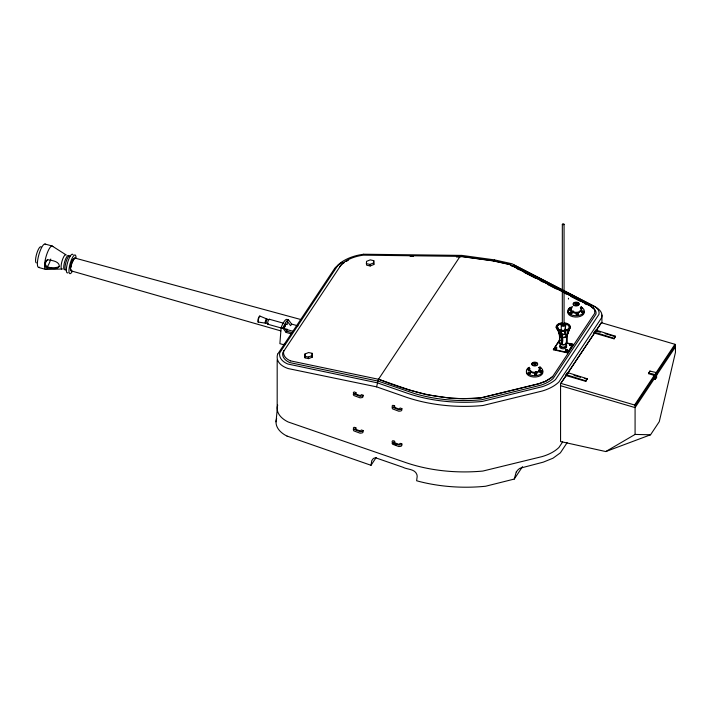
<?xml version="1.0" encoding="UTF-8"?>
<svg xmlns="http://www.w3.org/2000/svg" width="711" height="711" viewBox="0 0 711 711"><rect width="100%" height="100%" fill="white"/><g stroke="black" fill="none" stroke-linecap="round" stroke-linejoin="round"><path stroke-width="1.07" d="M355.864 394.107L355.918 392.57L354.114 391.894L353.305 392.676L353.856 393.974L360.13 396.311L362.308 396.036L363.125 395.254L361.392 394.605L360.281 395.671L354.807 393.636L355.918 392.57M355.864 429.453L355.918 427.906L354.114 427.24L353.305 428.022L353.856 429.311L360.13 431.648L362.308 431.381L363.125 430.59L361.392 429.951L360.281 431.017L354.807 428.973L355.918 427.906M363.125 395.254L363.072 396.791L362.255 397.573L360.077 397.849L353.802 395.512L353.251 394.223M363.125 430.59L363.072 432.137L362.255 432.919L360.077 433.195L353.802 430.857L353.251 429.56M394.623 407.483L394.676 405.945L392.872 405.27L392.063 406.061L392.614 407.35L398.889 409.687L401.075 409.412L401.884 408.629L400.151 407.981L399.04 409.056L393.565 407.012L394.676 405.945M394.623 442.829L394.676 441.291L392.872 440.616L392.063 441.398L392.614 442.695L398.889 445.033L401.075 444.757L401.884 443.975L400.151 443.326L399.04 444.393L393.565 442.358L394.676 441.291M401.884 408.629L401.831 410.176L401.013 410.958L398.835 411.234L392.561 408.896L392.01 407.599M401.884 443.975L401.831 445.513L401.013 446.304L398.835 446.57L392.561 444.233L392.01 442.944M304.779 356.282L304.93 354.016L308.618 352.54L312.156 353.323L312.262 357.162L308.565 358.637L305.028 357.855L304.779 356.282L308.316 357.073L312.005 355.589L312.156 353.323M305.028 357.855L304.93 354.016M366.387 263.621L366.538 261.355L370.235 259.87L373.773 260.661L373.87 264.492L370.182 265.976L366.645 265.185L366.387 263.621L369.924 264.403L373.622 262.928L373.773 260.661M648.521 373.195C653.907 373.391 661.879 378.012 648.485 373.648L649.925 371.08L656.68 372.671L656.84 373.568L655.249 375.639L656.795 373.551M649.925 371.08L648.485 373.648M298.025 325.878L291.652 324.092L288.47 319.852L286.657 319.346A14.407 3.653 -74.4 0 0 281.121 327.673L279.885 343.662L283.12 344.568L285.084 343.857M286.595 332.09L286.844 328.891M287.173 324.625L287.422 321.434L288.47 319.852A14.407 3.653 -74.4 0 0 282.934 328.18L286.106 332.428L291.421 333.912M565.698 375.461L566.178 374.697L585.837 380.892L587.242 378.767L567.476 372.555L565.672 375.452L585.793 381.336L587.242 378.767M585.793 381.336L585.837 380.892M593.943 332.926L594.449 332.17L614.108 338.374L615.513 336.25L595.747 330.037L593.943 332.926L614.064 338.818L615.513 336.25M614.064 338.818L614.108 338.374M276.019 421.827L277.326 408.47M258.449 319.621L258.457 320.412M290.55 360.877L378.492 379.274L409.509 389.984L426.449 394.685L450.641 398.178L463.092 398.684L481.027 397.938L539.062 383.771L544.448 381.656L539.062 383.611L481.027 397.787C445.824 401.644 410.86 392.276 378.492 379.123L376.599 386.855L406.043 397.138A114.56 66.141 0 0 0 482.867 405.519L542.058 391.068A40.838 23.579 0 0 0 558.979 381.887L601.453 318.004A19.739 11.394 0 0 0 595.676 307.161L563.388 290.515M564.898 325.78L565.129 323.585M564.881 331.646L565.823 323.736L564.898 332.544M562.33 224.312L563.139 223.787L564.063 224.249L564.063 325.114L563.254 325.647L562.33 325.176L562.33 224.312L563.254 224.783L564.063 224.249M562.33 325.176L562.721 324.723M287.084 436.083L371.018 465.287L371.782 460.604L373.302 458.595A4.986 4.248 68.6 0 1 376.181 457.991L402.853 467.225C407.35 469.687 414.78 468.771 416.824 474.441A6.177 5.528 65.1 0 1 417.153 476.637L416.628 480.752L419.188 481.463A115.084 66.443 0 0 0 485.613 486.244L514.257 479.063L522.505 466.656M514.257 479.063L516.23 472.024M285.031 326.616L285.458 325.469M283.867 350.505L283.636 351.394A23.952 12.665 -9.2 0 0 290.568 360.868M566.383 336.525L569.093 328.784L569.707 328.455L566.729 336.596L566.729 342.187L566.383 336.525L569.36 328.384M566.729 336.596L569.707 328.455M527.606 368.778L528.762 368.12L529.419 368.511L529.162 369.951L528.255 370.084L527.606 368.778L528.255 369.169L529.419 368.511M527.606 369.693L527.855 368.254M528.691 372.555L528.94 372.04L530.504 372.288L530.255 373.728L528.691 373.471L528.691 372.555L529.348 372.946L530.504 372.288M528.691 373.471L528.94 372.04M534.903 373.906L535.152 373.382L536.716 373.639L536.458 375.07L534.903 374.821L534.903 373.906L536.458 374.155L536.716 373.639M534.903 374.821L535.152 373.382M569.022 308.778L569.28 308.254L570.844 308.512L570.586 309.952L569.68 310.085L569.022 308.778L570.586 309.027M540.502 367.942L540.102 367.036L539.187 367.169L538.938 367.694L540.502 367.942L540.502 368.867L539.596 369L539.596 368.076M569.022 309.694L569.28 308.254M540.502 368.867L540.751 367.427M540.022 371.471L540.28 370.946L541.835 371.204L541.586 372.644L540.022 372.386L540.022 371.471L541.586 371.72L541.835 371.204M540.022 372.386L540.28 370.946M570.586 309.952L570.844 309.427M570.106 312.556L570.364 312.031L571.928 312.289L571.671 313.729L570.764 313.862L570.106 312.556L570.764 312.938L571.928 312.289M570.106 313.471L570.364 312.031M576.319 313.898L576.577 313.382L578.141 313.631L577.883 315.071L576.319 314.822L576.319 313.898L577.883 314.155L578.141 313.631M576.319 314.822L576.577 313.382M581.918 307.943L581.518 307.036L580.611 307.17L580.363 307.694L581.918 307.943L581.918 308.858L581.011 309.001L581.011 308.076M581.918 308.858L582.176 307.428M581.447 311.471L582.602 310.814L583.26 311.205L583.011 312.644L582.096 312.778L581.447 311.471L582.096 311.853L583.26 311.205M581.447 312.387L581.696 310.947M258.875 318.155L259.16 317.684M46.268 261.061C41.931 268.838 55.28 268.554 59.28 266.589M493.576 261.541L494.465 259.879L511.991 263.763L594.769 306.512A16.904 9.758 0 0 1 598.955 314.36L555.575 379.514A38.012 21.943 0 0 1 542.395 386.66L482.12 401.484L475.988 401.955A111.76 64.523 0 0 1 407.456 393.272L377.212 382.794L287.848 364.023A28.085 14.842 -9.2 0 1 279.707 352.905L338.267 264.776A31.16 16.469 -9.2 0 1 363.552 254.262M516.31 471.908L517.919 469.891A11.145 10.327 -69.4 0 1 520.132 468.202L543.302 462.141L552.998 458.204L560.375 452.845L567.129 442.686M47.584 259.435C44.953 261.461 43.202 266.714 47.228 268.234L47.877 267.256M286.106 332.428L286.906 331.228L283.725 326.989L282.934 328.18L281.121 327.673M291.652 324.092L290.595 325.674L287.422 321.434M277.708 354.105L334.65 268.465M378.492 379.274L460.204 256.227L493.247 260.759L509.823 264.43L590.885 306.219L593.605 308.45L591.721 306.868M494.465 259.879L461.901 255.409L460.817 257.044L460.204 256.227M371.018 465.287L376.163 457.546M556.989 327.22L559.397 335.165L559.744 340.836L559.744 335.245L557.3 325.905L556.686 326.233M561.263 331.104C561.192 333.166 564.49 342.098 561.61 343.306L561.61 337.725L560.57 330.953L561.263 331.104L562.312 337.876L562.312 343.466M559.397 335.165L559.664 334.765L559.397 340.756M559.744 335.245L557.3 325.905M565.92 342.702L573.004 344.275L567.565 352.914L553.389 349.768L558.997 341.004L560.108 340.898M553.389 349.768L558.828 341.129M554.5 348.843L554.9 347.164L556.011 347.057L556.722 347.563L556.322 349.243L554.5 348.843L554.5 347.768L555.211 348.274L556.722 347.563M560.597 343.475A2.737 1.582 0 0 1 560.464 343.066L558.597 342.675L558.997 341.004M559.744 340.836L559.664 340.347M561.61 343.306L561.743 337.521L560.703 330.748M566.383 342.107L566.649 336.116M566.729 342.187L566.996 336.196M565.432 350.194L565.84 349.59L567.654 349.99L567.254 351.669L566.143 351.767L565.432 350.194L566.143 350.692L567.654 349.99M569.529 344.035L569.929 343.422L571.751 343.831L571.351 345.502L570.24 345.608L569.529 344.035L570.24 344.533L571.751 343.831M565.432 351.261L565.84 349.59M569.529 345.102L569.929 344.497M567.565 352.914L573.004 344.275M552.74 376.421L551.212 377.763L552.74 376.421L594.743 313.24L594.716 310.103L594.903 310.734M560.561 383.744L601.382 322.705L674.961 344.293L675.45 344.942L675.45 352.416L659.275 421.659L650.556 434.785L605.781 451.556L560.561 441.531L560.561 383.744L566.525 375.132M567.751 373.293L594.654 332.819M595.88 330.979L601.382 322.705M566.578 375.257L567.991 373.133M594.849 332.739L596.262 330.615M562.623 441.949L558.979 447.423A40.838 23.579 0 0 1 542.058 456.604L482.867 471.055A114.56 66.141 0 0 1 406.052 462.674L288.168 421.979A30.769 17.766 0 0 1 277.708 405.083M605.781 451.556L635.083 434.43L635.083 405.652L634.594 405.003L654.307 375.355M654.591 374.981L674.961 344.293M654.867 379.416L654.867 375.444L656.137 373.524L656.137 377.497L654.867 379.416L656.591 377.603L656.591 373.622M635.083 405.652L656.137 373.986M656.742 373.071L675.45 344.942M654.867 377.843L635.083 407.599L560.561 385.726M656.137 375.932L675.45 346.888M46.251 261.133L47.77 259.684C51.512 260.519 58.844 260.981 59.368 265.941C57.902 270.473 50.783 267.665 47.228 268.234M339.547 266.687L340.818 265.345A28.147 14.878 -9.2 0 1 344.16 262.67M550.234 378.51L545.71 381.212L551.212 377.612M544.448 381.807L545.71 381.06M535.152 374.297L536.058 374.164M363.552 254.236L461.901 255.409M61.786 269.051L45.708 269.425L38.554 267.425M410.123 256.262L413.429 256.315M456.409 256.973L459.715 257.026M635.083 434.43L650.556 434.785M590.885 306.219L509.823 264.59L493.247 260.91L460.204 256.378L363.49 255.151A27.027 14.291 -9.2 0 0 341.52 264.279L282.738 352.727A25.063 13.251 -9.2 0 0 289.999 362.637L378.296 381.149L414.54 393.556A108.73 62.772 0 0 0 475.677 400.231L481.32 399.795L540.92 385.158A35.008 20.21 0 0 0 553.06 378.572L595.978 314.129A13.9 8.025 0 0 0 592.539 307.667L591.65 307.152M258.084 322.03L265.399 323.15M563.37 324.651L564.063 325.114M376.599 386.855L288.266 368.582A30.928 16.353 -9.2 0 1 277.654 354.105M564.996 323.789L565.689 323.94M561.743 337.521L562.445 337.672M561.61 337.725L562.312 337.876M566.925 343.386L568.951 343.831M570.977 344.284L573.004 344.728M561.743 343.102L562.445 343.262M553.389 349.314L567.565 352.452M654.867 375.444L655.311 379.523M656.137 377.497L656.591 377.603M567.076 373.328L568.196 373.657M74.771 258.022L301.206 319.63M45.024 244.024L52.179 246.024L65.759 254.689M269.3 319.23L283.334 323.158M267.825 324.243L280.854 327.887M285.706 329.237L292.959 331.273M286.906 331.228L292.221 332.712M71.216 270.873L280.863 330.899M596.467 331.139L600.351 332.268M605.088 333.655L607.878 334.472M608.803 334.748L615.477 336.694M574.017 375.364L580.532 377.265M584.344 378.385L587.206 379.221M561.023 383.416L634.594 405.003M393.512 443.895L396.249 444.917M259.844 316.057L266.652 318.901M513.493 264.794L561.432 289.51M510.409 265.265L512.364 266.278M517.261 268.802L519.217 269.807M524.114 272.331L535.854 278.383M540.751 280.907L542.706 281.92M547.603 284.444L556.411 288.986M564.241 293.021L566.205 294.025M571.093 296.549L579.909 301.091M584.798 303.615L586.762 304.628M582.602 311.729L583.26 312.12M578.141 314.555L577.483 313.249M571.928 313.204L571.271 311.898M540.751 368.342L540.102 367.036M541.835 372.12L541.187 370.813M529.855 372.822L530.504 373.204M575.581 302.913L576.701 303.713M571.04 344.391L571.751 344.897M567.654 351.056L566.943 349.483M556.011 348.132L556.722 348.639M534.157 362.912L535.285 363.712M593.605 308.29L594.716 310.254M373.622 262.928L373.87 264.492M369.924 264.403L370.182 265.976M312.005 355.589L312.262 357.162M308.316 357.073L308.565 358.637M601.924 315.062L601.924 322.838M583.011 311.72L583.011 312.644M582.096 311.853L582.096 312.778M581.518 307.036L581.518 307.952M577.883 314.155L577.883 315.071M576.977 314.289L576.977 315.204M571.671 312.804L571.671 313.729M571.351 344.435L571.351 345.502M570.764 312.938L570.764 313.862M570.24 344.533L570.24 345.608M570.186 308.121L570.186 309.045M569.68 309.161L569.68 310.085M568.471 298.238L568.471 299.082M567.254 350.594L567.254 351.669M566.143 350.692L566.143 351.767M561.263 325.211L561.263 333.166M559.308 343.182L558.597 341.609L558.597 342.675M556.322 348.168L556.322 349.243M555.211 348.274L555.211 349.341M541.586 371.72L541.586 372.644M540.68 371.862L540.68 372.777M536.458 374.155L536.458 375.07M535.552 374.288L535.552 375.204M530.255 372.813L530.255 373.728M529.348 372.946L529.348 373.862M529.162 369.036L529.162 369.951M528.762 368.12L528.762 369.045M528.255 369.169L528.255 370.084M277.183 359.775L277.183 408.194M287.04 436.119A31.835 18.379 0 0 1 276.668 418.592M565.476 344.693A2.737 1.582 0 0 1 563.725 347.119A2.737 1.582 0 0 1 560.508 345.253M334.579 268.447A34.012 17.979 -9.2 0 1 342.702 262.03M346.141 261.444A28.147 14.878 -9.2 0 1 348.292 260.297M565.654 343.671A2.737 1.582 0 0 1 564.712 344.284M564.072 344.471A2.737 1.582 0 0 1 562.659 344.515M561.388 344.151A2.737 1.582 0 0 1 560.917 343.84M565.476 334.828A2.737 1.582 0 0 1 563.725 337.254A2.737 1.582 0 0 1 560.508 335.388M564.587 322.856A7.021 4.053 0 0 1 568.844 329.229A7.021 4.053 0 0 1 557.033 328.766A7.021 4.053 0 0 1 562.757 322.785M566.32 323.736A7.021 4.053 0 0 1 568.036 330.295A7.021 4.053 0 0 1 556.766 328.989A7.021 4.053 0 0 1 562.757 323.318A6.239 3.608 0 0 0 557.717 328.553A6.239 3.608 0 0 0 568.222 328.962A6.239 3.608 0 0 0 564.427 323.292M564.427 323.825A6.239 3.608 0 0 1 569.315 328.073A6.239 3.608 0 0 1 561.966 330.891M560.419 330.588A6.239 3.608 0 0 1 557.077 326.651A6.239 3.608 0 0 1 562.801 323.763M565.005 331.913A2.737 1.582 0 0 1 565.254 334.143A2.737 1.582 0 0 1 561.388 334.286A2.737 1.582 0 0 1 561.139 332.055M564.81 332.481A1.937 1.12 0 0 1 564.267 334.028A1.937 1.12 0 0 1 561.583 333.717M561.361 333.459A1.937 1.12 0 0 1 561.299 332.881M563.583 324.047A1.937 1.12 0 0 1 564.854 325.727A1.937 1.12 0 0 1 561.681 325.842A1.937 1.12 0 0 1 562.579 324.083M566.463 342.329A3.448 1.991 0 0 1 563.414 344.951A3.448 1.991 0 0 1 559.815 342.578M565.476 334.206A3.448 1.991 0 0 1 565.787 337.014A3.448 1.991 0 0 1 560.917 337.192A3.448 1.991 0 0 1 560.615 334.383M565.485 344.071A3.466 2 0 0 1 565.796 346.888A3.466 2 0 0 1 560.908 347.066A3.466 2 0 0 1 560.597 344.248M566.48 346.15A3.466 2 0 0 1 563.414 348.79A3.466 2 0 0 1 559.797 346.399M580.167 310.538A4.079 2.355 0 0 1 576.781 313.231A4.079 2.355 0 0 1 572.115 311.276M580.887 307.108A8.256 4.764 0 0 1 581.767 314.395A8.256 4.764 0 0 1 569.182 313.631A8.256 4.764 0 0 1 572.675 306.61M584.184 311.534A8.256 4.764 0 0 1 575.172 317.026A8.256 4.764 0 0 1 568.32 310.574M576.959 303.624A0.898 0.515 0 0 1 576.577 304.281A0.898 0.515 0 0 1 575.403 304.121A0.898 0.515 0 0 1 575.581 303.428M577.865 302.877A2.933 1.698 0 0 1 578.656 305.117A2.933 1.698 0 0 1 574.852 305.766A2.933 1.698 0 0 1 573.404 303.641M573.768 303.25A2.933 1.698 0 0 1 574.95 302.699M580.798 308.219A5.093 2.942 0 0 1 575.608 312.342A5.093 2.942 0 0 1 572.017 307.685M573.741 311.32A4.079 2.355 0 0 1 572.977 310.894M577.67 304.344A1.529 0.88 0 0 1 577.572 304.566M284.542 328.784A2.613 0.667 -74.4 0 1 285.138 325.203A2.613 0.667 -74.4 0 1 286.346 324.429M268.465 323.718A2.613 0.667 -74.4 0 1 267.612 323.461A2.613 0.667 -74.4 0 1 268.491 320.048A2.613 0.667 -74.4 0 1 269.496 319.719M258.564 321.816A3.12 0.791 -74.4 0 1 258.244 318.679A3.12 0.791 -74.4 0 1 260.084 316.644M71.704 270.758A6.666 1.689 -74.4 0 1 71.34 264.074A6.666 1.689 -74.4 0 1 75.135 258.342M72.575 261.701A5.173 1.315 -74.4 0 1 73.064 260.715M64.408 269.789A7.457 1.893 -74.4 0 1 64.817 261.248A7.457 1.893 -74.4 0 1 68.789 255.773M62.328 268.918A7.457 1.893 -74.4 0 1 61.928 261.452A7.457 1.893 -74.4 0 1 66.167 255.045M46.597 269.202A12.14 3.084 -74.4 0 1 45.939 257.035A12.14 3.084 -74.4 0 1 52.845 246.601M39.443 267.203A12.14 3.084 -74.4 0 1 38.785 255.036A12.14 3.084 -74.4 0 1 45.691 244.602M36.368 262.928A8.399 2.133 -74.4 0 1 36.83 253.303A8.399 2.133 -74.4 0 1 41.3 247.135M71.607 270.233A5.937 1.511 -74.4 0 1 71.278 269.949A5.937 1.511 -74.4 0 1 71.02 263.977A5.937 1.511 -74.4 0 1 74.397 258.866M71.127 267.078A5.937 1.511 -74.4 0 1 71.358 265.665M71.722 264.172A5.937 1.511 -74.4 0 1 72.175 262.697M72.709 261.346A5.937 1.511 -74.4 0 1 74.335 258.884M72.362 271.326A9.723 2.462 -74.4 0 1 68.958 270.544A9.723 2.462 -74.4 0 1 72.62 257.293A9.723 2.462 -74.4 0 1 76.024 258.075M67.998 272.766A9.723 2.462 -74.4 0 1 67.465 263.026A9.723 2.462 -74.4 0 1 73.002 254.671M66.247 270.011A7.457 1.893 -74.4 0 1 65.847 262.546A7.457 1.893 -74.4 0 1 70.087 256.138M50.765 259.062A10.692 2.711 -74.4 0 1 47.228 266.785M265.55 323.15A2.222 0.56 -74.4 0 1 265.692 320.226A2.222 0.56 -74.4 0 1 266.829 319.71M266.625 323.247A2.222 0.56 -74.4 0 1 266.403 321.017A2.222 0.56 -74.4 0 1 267.709 319.559M538.449 369.951A4.079 2.355 0 0 1 535.356 373.231A4.079 2.355 0 0 1 530.664 370.662M541.027 367.969A8.256 4.764 0 0 1 539.809 374.67A8.256 4.764 0 0 1 528.193 373.968A8.256 4.764 0 0 1 529.411 367.267M542.155 370.342A8.256 4.764 0 0 1 535.898 376.99A8.256 4.764 0 0 1 526.398 371.782M535.045 363.348A0.898 0.515 0 0 1 535.445 364.139A0.898 0.515 0 0 1 534.023 364.156A0.898 0.515 0 0 1 534.361 363.365M537.001 363.188A2.933 1.698 0 0 1 536.147 365.73A2.933 1.698 0 0 1 531.952 364.796A2.933 1.698 0 0 1 534.263 362.574M535.774 362.672A2.933 1.698 0 0 1 536.45 362.877M538.68 367.56A5.093 2.942 0 0 1 535.516 372.324A5.093 2.942 0 0 1 529.962 368.36M536.378 371.569A4.079 2.355 0 0 1 535.356 371.737M574.417 305.206A2.933 1.698 0 0 0 579.056 304.006A2.933 1.698 0 0 0 574.95 302.282A2.933 1.698 0 0 0 574.417 305.206M575.617 303.73A0.898 0.515 0 0 0 577.03 303.366A0.898 0.515 0 0 0 575.777 302.842A0.898 0.515 0 0 0 575.617 303.73M533.001 365.205A2.933 1.698 0 0 0 537.64 364.014A2.933 1.698 0 0 0 533.526 362.29A2.933 1.698 0 0 0 533.001 365.205M534.192 363.73A0.898 0.515 0 0 0 535.614 363.365A0.898 0.515 0 0 0 534.361 362.841A0.898 0.515 0 0 0 534.192 363.73"/></g></svg>
